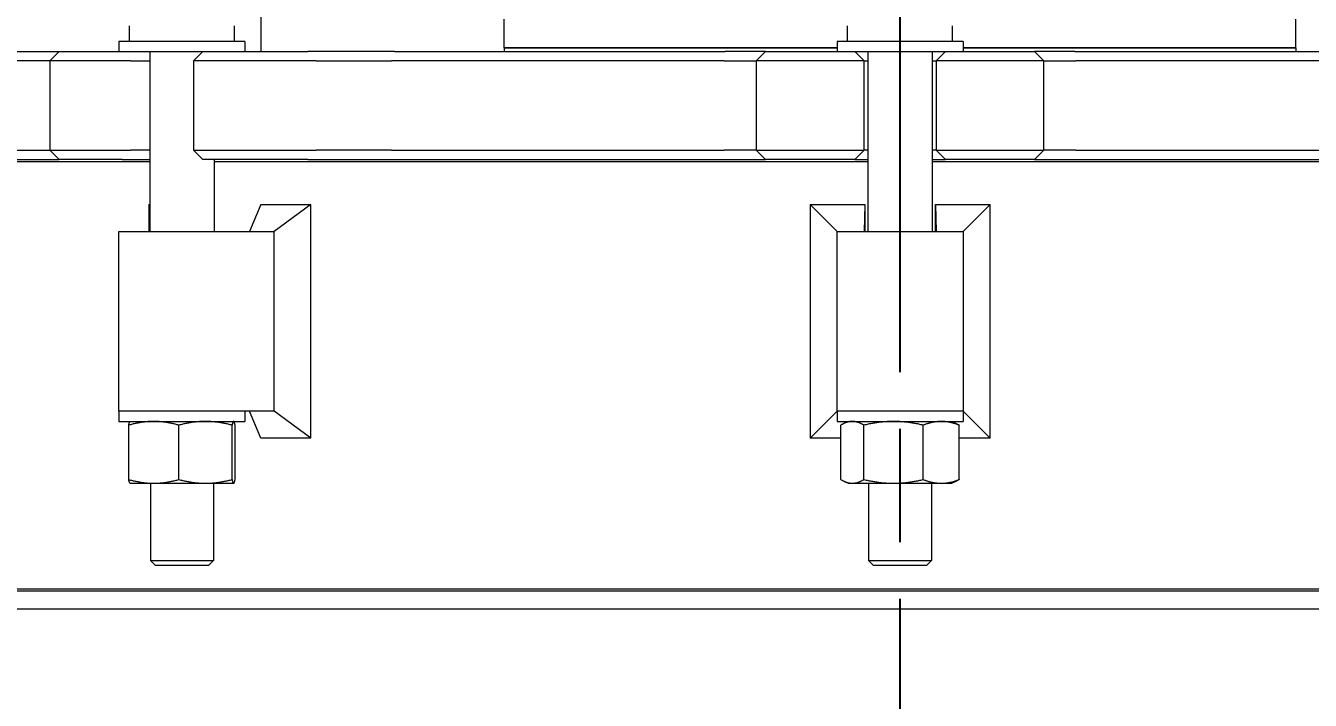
# Model space of a CAD drawing. Header units: inches. Extents: x 17 to 469, y 7 to 301.
# Drawn here: x 82.97 to 100.82, y 114.96 to 124.34 of the extents above; entities that cross this region are included whole.
import ezdxf

# ---------------------------------------------------------------- set-up
doc = ezdxf.new("R2010")
doc.units = ezdxf.units.IN
doc.header["$LTSCALE"] = 14
doc.header["$MEASUREMENT"] = 0
doc.linetypes.add('CHAIN', pattern=[0.7087, 0.4724, -0.0591, 0.1181, -0.0591])
doc.layers.add('Centerline', color=5, linetype='CHAIN', lineweight=25, true_color=0x0000ff)
doc.layers.add('Dimension (ANSI)', color=7, linetype='Continuous', lineweight=25)
doc.layers.add('Visible (ANSI)', color=7, linetype='Continuous', lineweight=50)
doc.styles.add('MEMCOR Medium', font='arial.ttf')
doc.dimstyles.new('Default (ANSI)', dxfattribs={"dimscale": 14, "dimtxt": 0.15, "dimasz": 0.098425, "dimexe": 0.125, "dimexo": 0.0625, "dimgap": 0.031496, "dimtad": 0, "dimtih": 1, "dimtoh": 1, "dimdec": 4, "dimrnd": 1e-08, "dimzin": 3, "dimdsep": 46, "dimlunit": 5, "dimtxsty": 'MEMCOR Medium', "dimcen": 0.09, "dimdle": 0.393701, "dimclrd": 256, "dimclre": 256, "dimclrt": 256, "dimadec": 0, "dimazin": 1, "dimtfac": 0.8, "dimtofl": 0, "dimtmove": 0, "dimatfit": 3, "dimfxl": 1, "dimfrac": 1, "dimtolj": 1, "dimtzin": 4, "dimlwd": -1, "dimlwe": -1, "dimarcsym": 0})

# ---------------------------------------------------------------- blocks, each defined once
blk = doc.blocks.new('*D20')
at = {"layer": 'Defpoints', "color": 0, "transparency": 16777216}
for p in [(71.619, 122.609), (118.614, 122.609), (118.614, 112.216)]:
    blk.add_point(p, dxfattribs=at)
at = {"layer": 'Dimension (ANSI)', "transparency": 16777216}
for p, q in [((71.619, 121.734), (71.619, 110.466)), ((118.614, 121.734), (118.614, 110.466)), ((72.997, 112.216), (117.236, 112.216)), ((118.614, 112.216), (119.992, 112.216))]:
    blk.add_line(p, q, dxfattribs=at)
for points in [[(72.997, 112.445), (72.997, 111.986), (71.619, 112.216)], [(117.236, 112.445), (117.236, 111.986), (118.614, 112.216)]]:
    blk.add_solid(points, dxfattribs=at)
at = {"layer": 'Dimension (ANSI)', "transparency": 16777216, "char_height": 2.1, "attachment_point": 5, "style": 'MEMCOR Medium'}
for s, insert in [('\\A1; 47 in', (128.391, 113.707)), ('\\A1;[1193.7 mm]', (128.391, 110.429))]:
    blk.add_mtext(s, dxfattribs=dict(at, insert=insert))

msp = doc.modelspace()

# ---------------------------------------------------------------- linework, layer by layer
at = {"layer": 'Centerline', "ltscale": 0.952448}
msp.add_line((95.116469, 43.922673), (95.116469, 132.550677), dxfattribs=at)
at = {"layer": 'Visible (ANSI)', "linetype": 'Continuous', "lineweight": 18}
for p, q in [((86.232263, 124.479368), (86.232263, 123.979368)), ((89.616469, 124.029368), (89.616469, 124.429368)), ((100.616469, 124.029368), (100.616469, 124.429368)), ((84.4085, 124.119993), (84.4085, 124.338993)), ((85.8675, 124.119993), (85.8675, 124.338993)), ((94.386969, 124.119993), (94.386969, 124.338993)), ((95.845969, 124.119993), (95.845969, 124.338993)), ((86.013, 124.119993), (84.263, 124.119993)), ((84.263, 124.119993), (84.263, 123.979368)), ((86.013, 124.119993), (86.013, 123.979368)), ((95.991469, 124.119993), (94.241469, 124.119993)), ((94.241469, 124.119993), (94.241469, 123.979368)), ((95.991469, 124.119993), (95.991469, 123.979368)), ((80.031044, 123.979368), (83.432069, 123.979368)), ((83.432069, 123.979368), (83.302069, 123.849368)), ((83.432069, 123.979368), (83.890678, 123.979368)), ((83.890678, 123.979368), (84.142103, 123.979368)), ((84.142103, 123.979368), (84.305692, 123.979368)), ((84.306923, 123.979368), (84.305692, 123.979368)), ((84.306923, 123.979368), (85.429029, 123.979368)), ((84.6905, 123.979368), (84.6905, 121.479368)), ((85.429029, 123.979368), (85.299029, 123.849368)), ((85.429029, 123.979368), (85.500422, 123.979368)), ((85.500422, 123.979368), (85.761163, 123.979368)), ((85.761163, 123.979368), (86.88785, 123.979368)), ((87.31767, 123.979368), (86.88785, 123.979368)), ((88.092355, 123.979368), (87.31767, 123.979368)), ((88.092355, 123.979368), (92.68806, 123.979368)), ((94.241469, 124.029368), (89.616469, 124.029368)), ((89.616469, 124.029368), (94.241469, 124.029368)), ((89.616469, 124.029368), (89.616469, 123.979368)), ((93.246469, 123.979368), (92.68806, 123.979368)), ((93.116469, 123.849368), (93.246469, 123.979368)), ((93.246469, 123.979368), (94.078428, 123.979368)), ((94.078428, 123.979368), (94.362658, 123.979368)), ((94.362658, 123.979368), (94.486469, 123.979368)), ((94.616469, 123.849368), (94.486469, 123.979368)), ((94.486469, 123.979368), (95.746469, 123.979368)), ((94.668969, 123.979368), (94.668969, 121.479368)), ((95.563969, 123.979368), (95.563969, 121.479368)), ((95.616469, 123.849368), (95.746469, 123.979368)), ((95.746469, 123.979368), (95.870279, 123.979368)), ((95.870279, 123.979368), (96.15451, 123.979368)), ((100.616469, 124.029368), (95.991469, 124.029368)), ((95.991469, 124.029368), (100.616469, 124.029368)), ((96.15451, 123.979368), (96.986469, 123.979368)), ((97.544878, 123.979368), (96.986469, 123.979368)), ((97.116469, 123.849368), (96.986469, 123.979368)), ((97.544878, 123.979368), (102.140582, 123.979368)), ((100.616469, 124.029368), (100.616469, 123.979368)), ((83.302069, 123.849368), (79.939275, 123.849368)), ((83.829205, 123.849368), (83.302069, 123.849368)), ((83.302069, 123.849368), (83.302069, 122.609368)), ((84.082008, 123.849368), (83.829205, 123.849368)), ((84.422818, 123.849368), (84.082008, 123.849368)), ((84.422818, 123.849368), (84.6905, 123.849368)), ((85.447765, 123.849368), (85.299029, 123.849368)), ((85.299029, 123.849368), (85.299029, 122.609368)), ((85.709933, 123.849368), (85.447765, 123.849368)), ((87.004976, 123.849368), (85.709933, 123.849368)), ((87.004976, 123.849368), (87.434796, 123.849368)), ((87.434796, 123.849368), (88.049625, 123.849368)), ((92.673287, 123.849368), (88.049625, 123.849368)), ((92.673287, 123.849368), (93.116469, 123.849368)), ((94.072743, 123.849368), (93.116469, 123.849368)), ((93.116469, 123.849368), (93.116469, 122.609368)), ((94.358531, 123.849368), (94.072743, 123.849368)), ((94.616469, 123.849368), (94.358531, 123.849368)), ((94.616469, 123.849368), (94.668969, 123.849368)), ((94.616469, 122.609368), (94.616469, 123.849368)), ((95.563969, 123.849368), (95.616469, 123.849368)), ((95.874407, 123.849368), (95.616469, 123.849368)), ((95.616469, 123.849368), (95.616469, 122.609368)), ((96.160194, 123.849368), (95.874407, 123.849368)), ((97.116469, 123.849368), (96.160194, 123.849368)), ((97.116469, 123.849368), (97.559651, 123.849368)), ((97.116469, 122.609368), (97.116469, 123.849368)), ((102.183312, 123.849368), (97.559651, 123.849368)), ((79.728326, 122.479368), (83.432069, 122.479368)), ((79.939275, 122.609368), (83.302069, 122.609368)), ((83.302069, 122.609368), (83.829205, 122.609368)), ((83.432069, 122.479368), (83.302069, 122.609368)), ((83.890678, 122.479368), (83.432069, 122.479368)), ((83.829205, 122.609368), (84.082008, 122.609368)), ((84.142103, 122.479368), (83.890678, 122.479368)), ((84.082008, 122.609368), (84.422818, 122.609368)), ((84.305692, 122.479368), (84.142103, 122.479368)), ((84.305692, 122.479368), (84.6905, 122.479368)), ((84.6905, 122.609368), (84.422818, 122.609368)), ((85.299029, 122.609368), (85.447765, 122.609368)), ((85.429029, 122.479368), (85.299029, 122.609368)), ((85.500422, 122.479368), (85.429029, 122.479368)), ((85.447765, 122.609368), (85.709933, 122.609368)), ((85.761163, 122.479368), (85.500422, 122.479368)), ((85.5855, 122.479368), (85.5855, 121.479368)), ((85.709933, 122.609368), (87.004976, 122.609368)), ((86.88785, 122.479368), (85.761163, 122.479368)), ((86.88785, 122.479368), (87.31767, 122.479368)), ((87.434796, 122.609368), (87.004976, 122.609368)), ((87.31767, 122.479368), (87.746914, 122.479368)), ((88.049625, 122.609368), (87.434796, 122.609368)), ((87.746914, 122.479368), (93.007805, 122.479368)), ((88.049625, 122.609368), (92.673287, 122.609368)), ((93.116469, 122.609368), (92.673287, 122.609368)), ((93.007805, 122.479368), (93.246469, 122.479368)), ((93.116469, 122.609368), (94.072743, 122.609368)), ((93.116469, 122.609368), (93.246469, 122.479368)), ((94.078428, 122.479368), (93.246469, 122.479368)), ((94.072743, 122.609368), (94.358531, 122.609368)), ((94.362658, 122.479368), (94.078428, 122.479368)), ((94.358531, 122.609368), (94.616469, 122.609368)), ((94.486469, 122.479368), (94.362658, 122.479368)), ((94.616469, 122.609368), (94.486469, 122.479368)), ((94.486469, 122.479368), (94.668969, 122.479368)), ((94.668969, 122.609368), (94.616469, 122.609368)), ((95.616469, 122.609368), (95.563969, 122.609368)), ((95.563969, 122.479368), (95.746469, 122.479368)), ((95.616469, 122.609368), (95.874407, 122.609368)), ((95.616469, 122.609368), (95.746469, 122.479368)), ((95.870279, 122.479368), (95.746469, 122.479368)), ((96.15451, 122.479368), (95.870279, 122.479368)), ((95.874407, 122.609368), (96.160194, 122.609368)), ((96.986469, 122.479368), (96.15451, 122.479368)), ((96.160194, 122.609368), (97.116469, 122.609368)), ((97.116469, 122.609368), (96.986469, 122.479368)), ((96.986469, 122.479368), (97.225132, 122.479368)), ((97.559651, 122.609368), (97.116469, 122.609368)), ((97.225132, 122.479368), (102.486024, 122.479368)), ((97.559651, 122.609368), (102.183312, 122.609368)), ((84.6905, 122.448118), (77.583389, 122.448118)), ((94.668969, 122.448118), (85.5855, 122.448118)), ((104.647438, 122.448118), (95.563969, 122.448118)), ((84.678223, 121.85416), (84.678223, 121.479368)), ((84.678223, 121.85416), (84.6905, 121.85416)), ((84.678223, 121.85416), (84.6905, 121.826586)), ((86.233674, 121.85416), (86.078803, 121.479368)), ((86.233674, 121.85416), (86.93027, 121.85416)), ((86.93027, 121.85416), (86.421783, 121.479368)), ((86.93027, 118.604576), (86.93027, 121.85416)), ((93.866677, 121.85416), (93.866677, 118.604576)), ((93.866677, 121.85416), (94.625037, 121.85416)), ((93.866677, 121.85416), (94.241469, 121.479368)), ((94.625037, 121.85416), (94.616469, 121.479368)), ((94.625037, 121.85416), (94.625037, 121.479368)), ((95.607901, 121.85416), (95.616469, 121.479368)), ((95.607901, 121.479368), (95.607901, 121.85416)), ((95.607901, 121.85416), (96.366261, 121.85416)), ((96.366261, 121.85416), (95.991469, 121.479368)), ((96.366261, 118.604576), (96.366261, 121.85416)), ((84.263, 121.479368), (85.926348, 121.479368)), ((84.263, 118.979368), (84.263, 121.479368)), ((85.926348, 121.479368), (86.421783, 121.479368)), ((86.421783, 118.979368), (86.421783, 121.479368)), ((94.241469, 121.479368), (95.991469, 121.479368)), ((94.241469, 118.979368), (94.241469, 121.479368)), ((95.991469, 121.479368), (95.991469, 118.979368)), ((85.926348, 118.979368), (84.263, 118.979368)), ((85.926348, 118.979368), (84.263, 118.979368)), ((84.263, 118.979368), (84.263, 118.838743)), ((86.421783, 118.979368), (85.926348, 118.979368)), ((86.013, 118.979368), (86.013, 118.838743)), ((86.233674, 118.604576), (86.078803, 118.979368)), ((86.93027, 118.604576), (86.421783, 118.979368)), ((93.866677, 118.604576), (94.241469, 118.979368)), ((95.991469, 118.979368), (94.241469, 118.979368)), ((95.991469, 118.979368), (94.241469, 118.979368)), ((94.241469, 118.979368), (94.241469, 118.838743)), ((95.991469, 118.979368), (95.991469, 118.838743)), ((96.366261, 118.604576), (95.991469, 118.979368)), ((84.263, 118.838743), (86.013, 118.838743)), ((84.39825, 118.03161), (84.39825, 118.786876)), ((84.419, 118.838743), (84.418012, 118.838283)), ((85.094528, 118.03161), (85.094528, 118.786876)), ((85.834278, 118.03161), (85.834278, 118.786876)), ((85.857, 118.838743), (85.857987, 118.838283)), ((85.877749, 118.03161), (85.877749, 118.786876)), ((94.241469, 118.838743), (95.991469, 118.838743)), ((94.292945, 118.03161), (94.292945, 118.786876)), ((94.397469, 118.838743), (94.337024, 118.810557)), ((94.613507, 118.03161), (94.613507, 118.786876)), ((95.437031, 118.03161), (95.437031, 118.786876)), ((95.835469, 118.838743), (95.895914, 118.810557)), ((95.939993, 118.03161), (95.939993, 118.786876)), ((86.93027, 118.604576), (86.233674, 118.604576)), ((94.292945, 118.604576), (93.866677, 118.604576)), ((96.366261, 118.604576), (95.939993, 118.604576)), ((94.397469, 117.979743), (94.337024, 118.007929)), ((95.835469, 117.979743), (95.895914, 118.007929)), ((84.419, 117.979743), (84.418012, 117.980204)), ((84.419, 117.979743), (84.746389, 117.979743)), ((84.7005, 117.979743), (84.7005, 116.905108)), ((84.746389, 117.979743), (85.464403, 117.979743)), ((85.464403, 117.979743), (85.856014, 117.979743)), ((85.5755, 117.979743), (85.5755, 116.905108)), ((85.856014, 117.979743), (85.857, 117.979743)), ((85.857, 117.979743), (85.857987, 117.980204)), ((94.397469, 117.979743), (94.453226, 117.979743)), ((94.453226, 117.979743), (95.025269, 117.979743)), ((94.678969, 117.979743), (94.678969, 116.905108)), ((95.025269, 117.979743), (95.688512, 117.979743)), ((95.553969, 117.979743), (95.553969, 116.905108)), ((95.688512, 117.979743), (95.835469, 117.979743)), ((84.7005, 116.905108), (85.5755, 116.905108)), ((84.768661, 116.838993), (84.7005, 116.905108)), ((85.507339, 116.838993), (84.768661, 116.838993)), ((85.507339, 116.838993), (85.5755, 116.905108)), ((94.678969, 116.905108), (95.553969, 116.905108)), ((94.74713, 116.838993), (94.678969, 116.905108)), ((95.485808, 116.838993), (94.74713, 116.838993)), ((95.485808, 116.838993), (95.553969, 116.905108)), ((73.617629, 116.510618), (116.6153, 116.510618)), ((116.584015, 116.479368), (73.648879, 116.479368)), ((115.863154, 116.229368), (74.366007, 116.229368))]:
    msp.add_line(p, q, dxfattribs=at)
for points, weights in [([(84.746389, 118.838743), (84.584817, 118.838743), (84.39825, 118.786876)], [1, 1.0379548493, 1]), ([(84.39825, 118.786876), (84.408834, 118.834003), (84.418012, 118.838283)], [1, 1.03436673242, 1.00649781807]), ([(85.094528, 118.786876), (84.907961, 118.838743), (84.746389, 118.838743)], [1, 1.0379548493, 1]), ([(85.464403, 118.838743), (85.292744, 118.838743), (85.094528, 118.786876)], [1, 1.0379548493, 1]), ([(85.834278, 118.786876), (85.636062, 118.838743), (85.464403, 118.838743)], [1, 1.0379548493, 1]), ([(85.856014, 118.838743), (85.845926, 118.838743), (85.834278, 118.786876)], [1, 1.0379548493, 1]), ([(85.877749, 118.786876), (85.866101, 118.838743), (85.856014, 118.838743)], [1, 1.0379548493, 1]), ([(94.453226, 118.838743), (94.378839, 118.838743), (94.292945, 118.786876)], [1, 1.0379548493, 1]), ([(94.613507, 118.786876), (94.527613, 118.838743), (94.453226, 118.838743)], [1, 1.0379548493, 1]), ([(95.025269, 118.838743), (94.83417, 118.838743), (94.613507, 118.786876)], [1, 1.0379548493, 1]), ([(95.437031, 118.786876), (95.216369, 118.838743), (95.025269, 118.838743)], [1, 1.0379548493, 1]), ([(95.688512, 118.838743), (95.571799, 118.838743), (95.437031, 118.786876)], [1, 1.0379548493, 1]), ([(95.939993, 118.786876), (95.805225, 118.838743), (95.688512, 118.838743)], [1, 1.0379548493, 1]), ([(95.895914, 118.810557), (95.917258, 118.800604), (95.939993, 118.786876)], [1.01451336305, 1.00977327381, 1]), ([(84.418012, 117.980204), (84.408834, 117.984484), (84.39825, 118.03161)], [1.00649781807, 1.03436673242, 1]), ([(84.39825, 118.03161), (84.584817, 117.979743), (84.746389, 117.979743)], [1, 1.0379548493, 1]), ([(84.746389, 117.979743), (84.907961, 117.979743), (85.094528, 118.03161)], [1, 1.0379548493, 1]), ([(85.094528, 118.03161), (85.292744, 117.979743), (85.464403, 117.979743)], [1, 1.0379548493, 1]), ([(85.464403, 117.979743), (85.636062, 117.979743), (85.834278, 118.03161)], [1, 1.0379548493, 1]), ([(85.834278, 118.03161), (85.845926, 117.979743), (85.856014, 117.979743)], [1, 1.0379548493, 1]), ([(85.856014, 117.979743), (85.866101, 117.979743), (85.877749, 118.03161)], [1, 1.0379548493, 1]), ([(94.292945, 118.03161), (94.378839, 117.979743), (94.453226, 117.979743)], [1, 1.0379548493, 1]), ([(94.453226, 117.979743), (94.527613, 117.979743), (94.613507, 118.03161)], [1, 1.0379548493, 1]), ([(94.613507, 118.03161), (94.83417, 117.979743), (95.025269, 117.979743)], [1, 1.0379548493, 1]), ([(95.025269, 117.979743), (95.216369, 117.979743), (95.437031, 118.03161)], [1, 1.0379548493, 1]), ([(95.437031, 118.03161), (95.571799, 117.979743), (95.688512, 117.979743)], [1, 1.0379548493, 1]), ([(95.688512, 117.979743), (95.805225, 117.979743), (95.939993, 118.03161)], [1, 1.0379548493, 1]), ([(95.939993, 118.03161), (95.917258, 118.017882), (95.895914, 118.007929)], [1, 1.00977327381, 1.01451336305])]:
    msp.add_rational_spline(points, weights, degree=2, dxfattribs=at)

# ---------------------------------------------------------------- dimensions: what is measured, and where the dimension line sits
at = {"layer": 'Dimension (ANSI)'}
dim = msp.add_linear_dim(base=(118.614266, 112.215667), p1=(71.618671, 122.609368), p2=(118.614266, 122.609368), angle=180, text=' <> in\\X[1193.7 mm]', dimstyle='Default (ANSI)', override={"dimgap": 0.031496, "dimtih": 0, "dimtoh": 0, "dimdec": 4, "dimpost": '', "dimtol": 0, "dimlim": 0, "dimtp": 0, "dimtm": 0, "dimtdec": 2, "dimatfit": 2}, dxfattribs=at)
dim.commit()
dim.dimension.update_dxf_attribs({"geometry": '*D20', "text_midpoint": (128.391248, 112.215667), "dimtype": 160})

doc.saveas('drawing.dxf')
